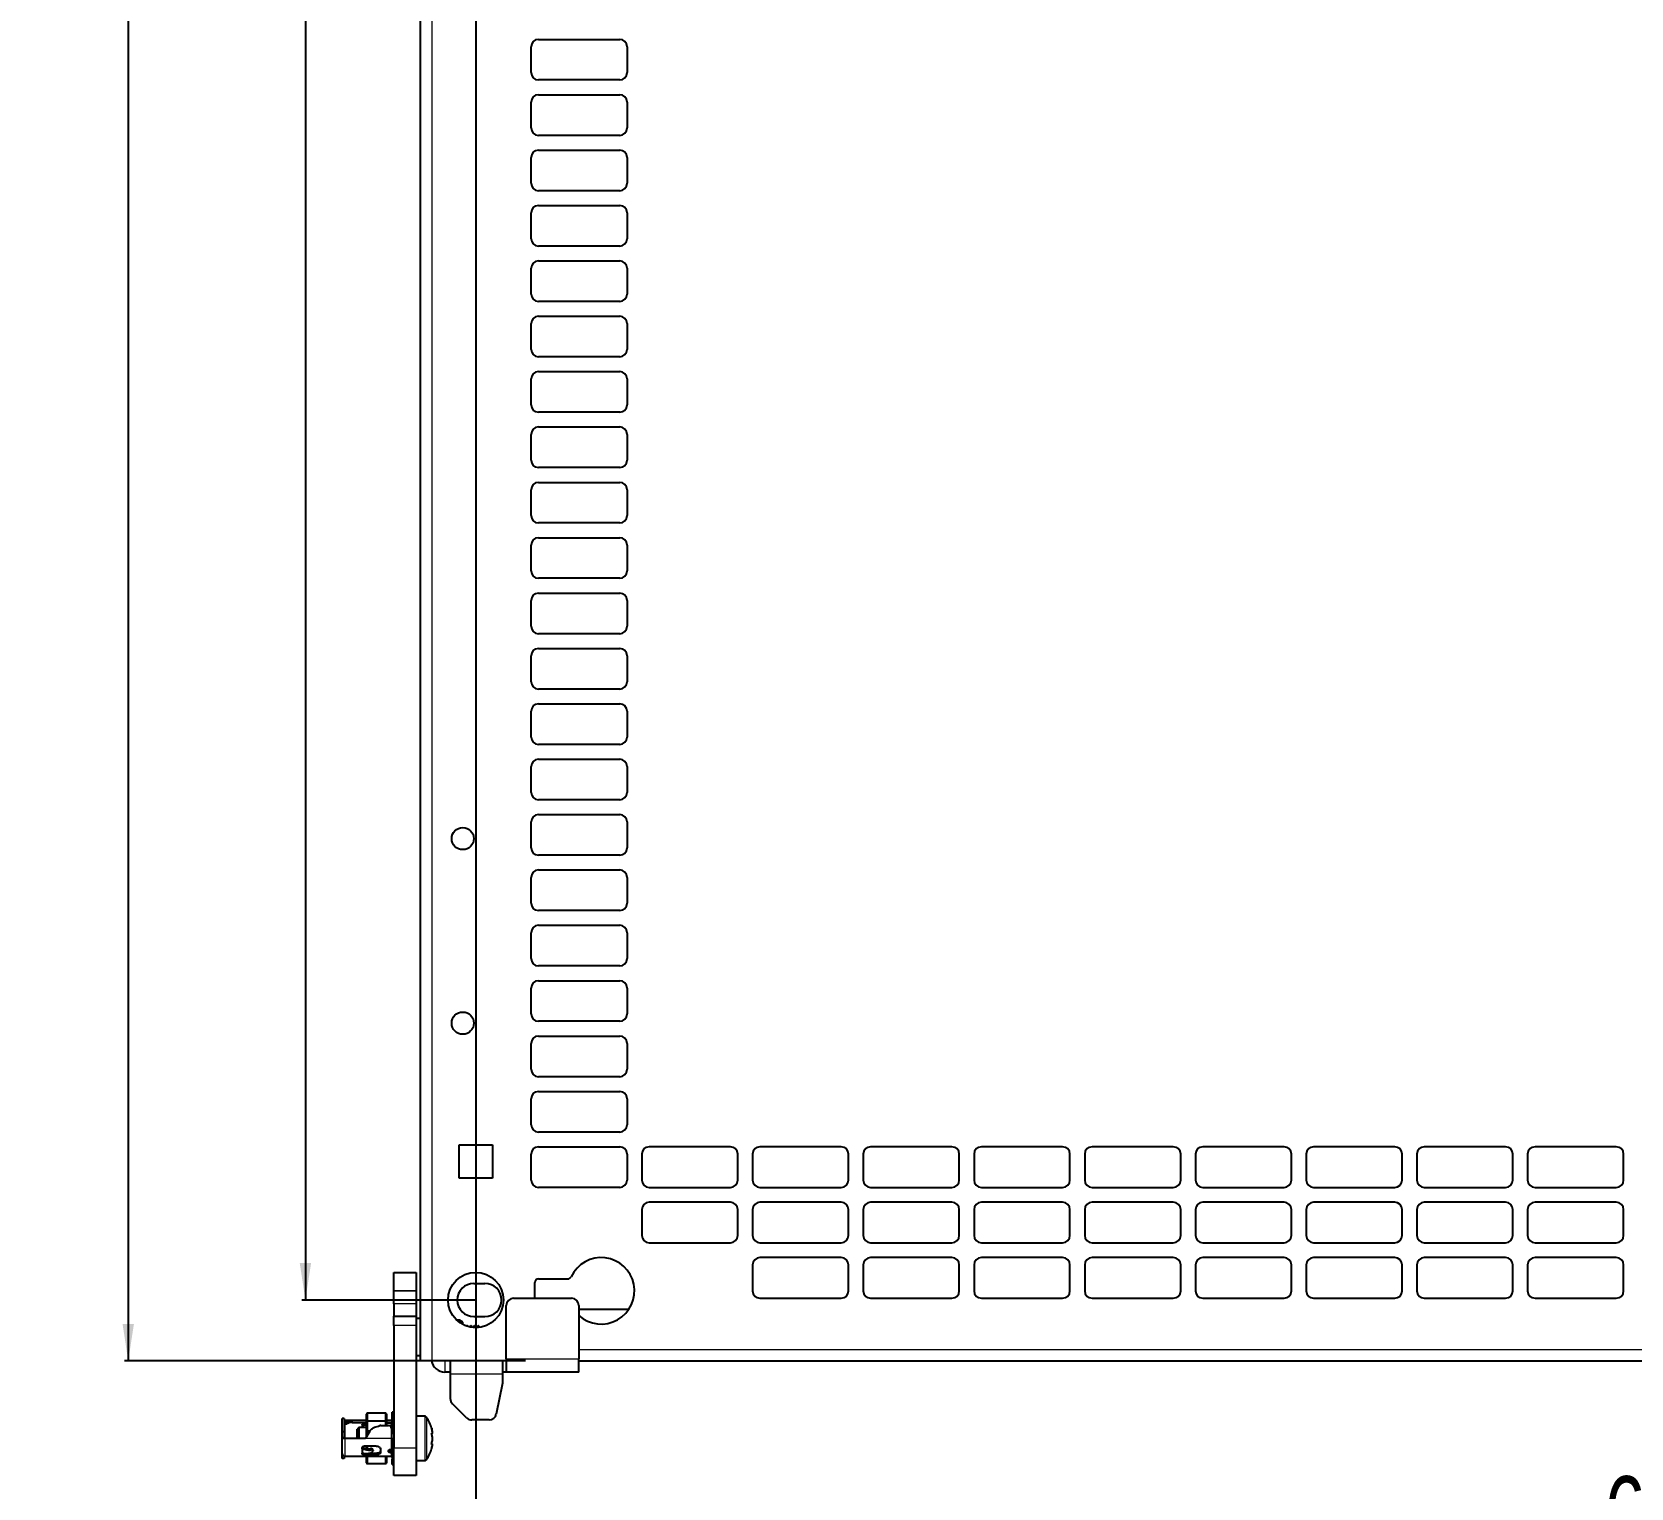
# Model space of a CAD drawing. Header units: millimetres. Extents: x -815 to 1037, y -273 to 1990.
# Drawn here: x -815.3 to -382.1, y -70.6 to 323.8 of the extents above; entities that cross this region are included whole.
import ezdxf

# ---------------------------------------------------------------- set-up
doc = ezdxf.new("R2010")
doc.units = ezdxf.units.MM
doc.layers.add('FORMAT', color=7, linetype='Continuous')
doc.styles.add('SLDTEXTSTYLE0', font='TXT', dxfattribs={"width": 0.75})
doc.dimstyles.new('SLDDIMSTYLE0', dxfattribs={"dimtxt": 20, "dimasz": 10, "dimexe": 0, "dimexo": 0.0625, "dimgap": 5, "dimtad": 2, "dimdec": 1, "dimrnd": 1e-09, "dimzin": 12, "dimdsep": 46, "dimtxsty": 'SLDTEXTSTYLE0', "dimsah": 1, "dimcen": 0.09, "dimadec": 0, "dimazin": 3, "dimtfac": 1, "dimtofl": 0, "dimtmove": 0, "dimatfit": 3, "dimfxl": 0, "dimfrac": 2, "dimtolj": 1, "dimtzin": 12, "dimarcsym": 0})

# ---------------------------------------------------------------- blocks, each defined once
blk = doc.blocks.new('_D')
at = {"layer": 'FORMAT'}
for p, q in [((-681.6, 1846.84), (-790.24, 1846.84)), ((-789.24, 1846.84), (-789.24, -36.18)), ((-681.6, -36.18), (-790.24, -36.18))]:
    blk.add_line(p, q, dxfattribs=at)
for points in [[(-789.24, 1846.84), (-790.77, 1836.84), (-787.7, 1836.84)], [(-789.24, -36.18), (-787.7, -26.18), (-790.77, -26.18)]]:
    blk.add_solid(points, dxfattribs=at)
at = {"layer": 'FORMAT', "insert": (-815.02, 875.77), "char_height": 20, "attachment_point": 1, "rotation": 90, "style": 'SLDTEXTSTYLE0'}
blk.add_mtext('1883', dxfattribs=at)
blk = doc.blocks.new('_D_4')
at = {"layer": 'FORMAT'}
for p, q in [((-695.09, 905.32), (-695.09, -94.17)), ((-39.09, 905.32), (-39.09, -94.17)), ((-695.09, -93.17), (-39.09, -93.17))]:
    blk.add_line(p, q, dxfattribs=at)
for points in [[(-695.09, -93.17), (-685.09, -94.71), (-685.09, -91.64)], [(-39.09, -93.17), (-49.09, -91.64), (-49.09, -94.71)]]:
    blk.add_solid(points, dxfattribs=at)
at = {"layer": 'FORMAT', "insert": (-389.25, -67.39), "char_height": 20, "attachment_point": 1, "style": 'SLDTEXTSTYLE0'}
blk.add_mtext('656', dxfattribs=at)
blk = doc.blocks.new('_D_5')
at = {"layer": 'FORMAT'}
for p, q in [((-695.1, 1830.33), (-742.24, 1830.33)), ((-741.24, 1830.33), (-741.24, -19.67)), ((-695.1, -19.67), (-742.24, -19.67))]:
    blk.add_line(p, q, dxfattribs=at)
for points in [[(-741.24, 1830.33), (-742.77, 1820.33), (-739.7, 1820.33)], [(-741.24, -19.67), (-739.7, -9.67), (-742.77, -9.67)]]:
    blk.add_solid(points, dxfattribs=at)
at = {"layer": 'FORMAT', "insert": (-767.02, 875.77), "char_height": 20, "attachment_point": 1, "rotation": 90, "style": 'SLDTEXTSTYLE0'}
blk.add_mtext('1850', dxfattribs=at)

msp = doc.modelspace()

# ---------------------------------------------------------------- linework, layer by layer
at = {"color": 7, "linetype": 'Continuous', "lineweight": 25}
for p, q in [((-710.09, -36.17), (-710.09, 1846.83)), ((-678.09, 321.83), (-656.09, 321.83)), ((-680.09, 312.83), (-680.09, 319.83)), ((-654.09, 319.83), (-654.09, 312.83)), ((-656.09, 310.83), (-678.09, 310.83)), ((-680.09, 297.83), (-680.09, 304.83)), ((-678.09, 306.83), (-656.09, 306.83)), ((-654.09, 304.83), (-654.09, 297.83)), ((-656.09, 295.83), (-678.09, 295.83)), ((-678.09, 291.83), (-656.09, 291.83)), ((-680.09, 282.83), (-680.09, 289.83)), ((-654.09, 289.83), (-654.09, 282.83)), ((-656.09, 280.83), (-678.09, 280.83)), ((-680.09, 267.83), (-680.09, 274.83)), ((-678.09, 276.83), (-656.09, 276.83)), ((-654.09, 274.83), (-654.09, 267.83)), ((-656.09, 265.83), (-678.09, 265.83)), ((-678.09, 261.83), (-656.09, 261.83)), ((-680.09, 252.83), (-680.09, 259.83)), ((-654.09, 259.83), (-654.09, 252.83)), ((-656.09, 250.83), (-678.09, 250.83)), ((-680.09, 237.83), (-680.09, 244.83)), ((-678.09, 246.83), (-656.09, 246.83)), ((-654.09, 244.83), (-654.09, 237.83)), ((-656.09, 235.83), (-678.09, 235.83)), ((-680.09, 222.83), (-680.09, 229.83)), ((-678.09, 231.83), (-656.09, 231.83)), ((-654.09, 229.83), (-654.09, 222.83)), ((-656.09, 220.83), (-678.09, 220.83)), ((-678.09, 216.83), (-656.09, 216.83)), ((-680.09, 207.83), (-680.09, 214.83)), ((-654.09, 214.83), (-654.09, 207.83)), ((-656.09, 205.83), (-678.09, 205.83)), ((-680.09, 192.83), (-680.09, 199.83)), ((-678.09, 201.83), (-656.09, 201.83)), ((-654.09, 199.83), (-654.09, 192.83)), ((-656.09, 190.83), (-678.09, 190.83)), ((-678.09, 186.83), (-656.09, 186.83)), ((-680.09, 177.83), (-680.09, 184.83)), ((-654.09, 184.83), (-654.09, 177.83)), ((-656.09, 175.83), (-678.09, 175.83)), ((-680.09, 162.83), (-680.09, 169.83)), ((-678.09, 171.83), (-656.09, 171.83)), ((-654.09, 169.83), (-654.09, 162.83)), ((-656.09, 160.83), (-678.09, 160.83)), ((-678.09, 156.83), (-656.09, 156.83)), ((-680.09, 147.83), (-680.09, 154.83)), ((-654.09, 154.83), (-654.09, 147.83)), ((-656.09, 145.83), (-678.09, 145.83)), ((-680.09, 132.83), (-680.09, 139.83)), ((-678.09, 141.83), (-656.09, 141.83)), ((-654.09, 139.83), (-654.09, 132.83)), ((-656.09, 130.83), (-678.09, 130.83)), ((-678.09, 126.83), (-656.09, 126.83)), ((-680.09, 117.83), (-680.09, 124.83)), ((-654.09, 124.83), (-654.09, 117.83)), ((-656.09, 115.83), (-678.09, 115.83)), ((-680.09, 102.83), (-680.09, 109.83)), ((-678.09, 111.83), (-656.09, 111.83)), ((-654.09, 109.83), (-654.09, 102.83)), ((-656.09, 100.83), (-678.09, 100.83)), ((-678.09, 96.83), (-656.09, 96.83)), ((-680.09, 87.83), (-680.09, 94.83)), ((-654.09, 94.83), (-654.09, 87.83)), ((-656.09, 85.83), (-678.09, 85.83)), ((-680.09, 72.83), (-680.09, 79.83)), ((-678.09, 81.83), (-656.09, 81.83)), ((-654.09, 79.83), (-654.09, 72.83)), ((-656.09, 70.83), (-678.09, 70.83)), ((-678.09, 66.83), (-656.09, 66.83)), ((-680.09, 57.83), (-680.09, 64.83)), ((-654.09, 64.83), (-654.09, 57.83)), ((-656.09, 55.83), (-678.09, 55.83)), ((-680.09, 42.83), (-680.09, 49.83)), ((-678.09, 51.83), (-656.09, 51.83)), ((-654.09, 49.83), (-654.09, 42.83)), ((-656.09, 40.83), (-678.09, 40.83)), ((-680.09, 27.83), (-680.09, 34.83)), ((-678.09, 36.83), (-656.09, 36.83)), ((-654.09, 34.83), (-654.09, 27.83)), ((-699.59, 22.33), (-690.59, 22.33)), ((-699.59, 13.33), (-699.59, 22.33)), ((-690.59, 22.33), (-690.59, 13.33)), ((-656.09, 25.83), (-678.09, 25.83)), ((-678.09, 21.83), (-656.09, 21.83)), ((-626.09, 21.83), (-648.09, 21.83)), ((-596.09, 21.83), (-618.09, 21.83)), ((-566.09, 21.83), (-588.09, 21.83)), ((-536.09, 21.83), (-558.09, 21.83)), ((-506.09, 21.83), (-528.09, 21.83)), ((-476.09, 21.83), (-498.09, 21.83)), ((-446.09, 21.83), (-468.09, 21.83)), ((-416.09, 21.83), (-438.09, 21.83)), ((-386.09, 21.83), (-408.09, 21.83)), ((-680.09, 12.83), (-680.09, 19.83)), ((-654.09, 19.83), (-654.09, 12.83)), ((-650.09, 19.83), (-650.09, 12.83)), ((-624.09, 12.83), (-624.09, 19.83)), ((-620.09, 19.83), (-620.09, 12.83)), ((-594.09, 12.83), (-594.09, 19.83)), ((-590.09, 19.83), (-590.09, 12.83)), ((-564.09, 12.83), (-564.09, 19.83)), ((-560.09, 19.83), (-560.09, 12.83)), ((-534.09, 12.83), (-534.09, 19.83)), ((-530.09, 19.83), (-530.09, 12.83)), ((-504.09, 12.83), (-504.09, 19.83)), ((-500.09, 19.83), (-500.09, 12.83)), ((-474.09, 12.83), (-474.09, 19.83)), ((-470.09, 19.83), (-470.09, 12.83)), ((-444.09, 12.83), (-444.09, 19.83)), ((-440.09, 19.83), (-440.09, 12.83)), ((-414.09, 12.83), (-414.09, 19.83)), ((-410.09, 19.83), (-410.09, 12.83)), ((-384.09, 12.83), (-384.09, 19.83)), ((-690.59, 13.33), (-699.59, 13.33)), ((-656.09, 10.83), (-678.09, 10.83)), ((-648.09, 10.83), (-626.09, 10.83)), ((-618.09, 10.83), (-596.09, 10.83)), ((-588.09, 10.83), (-566.09, 10.83)), ((-558.09, 10.83), (-536.09, 10.83)), ((-528.09, 10.83), (-506.09, 10.83)), ((-498.09, 10.83), (-476.09, 10.83)), ((-468.09, 10.83), (-446.09, 10.83)), ((-438.09, 10.83), (-416.09, 10.83)), ((-408.09, 10.83), (-386.09, 10.83)), ((-650.09, 4.83), (-650.09, -2.17)), ((-626.09, 6.83), (-648.09, 6.83)), ((-624.09, -2.17), (-624.09, 4.83)), ((-620.09, 4.83), (-620.09, -2.17)), ((-596.09, 6.83), (-618.09, 6.83)), ((-594.09, -2.17), (-594.09, 4.83)), ((-590.09, 4.83), (-590.09, -2.17)), ((-566.09, 6.83), (-588.09, 6.83)), ((-564.09, -2.17), (-564.09, 4.83)), ((-560.09, 4.83), (-560.09, -2.17)), ((-536.09, 6.83), (-558.09, 6.83)), ((-534.09, -2.17), (-534.09, 4.83)), ((-530.09, 4.83), (-530.09, -2.17)), ((-506.09, 6.83), (-528.09, 6.83)), ((-504.09, -2.17), (-504.09, 4.83)), ((-500.09, 4.83), (-500.09, -2.17)), ((-476.09, 6.83), (-498.09, 6.83)), ((-474.09, -2.17), (-474.09, 4.83)), ((-470.09, 4.83), (-470.09, -2.17)), ((-446.09, 6.83), (-468.09, 6.83)), ((-444.09, -2.17), (-444.09, 4.83)), ((-440.09, 4.83), (-440.09, -2.17)), ((-416.09, 6.83), (-438.09, 6.83)), ((-414.09, -2.17), (-414.09, 4.83)), ((-410.09, 4.83), (-410.09, -2.17)), ((-386.09, 6.83), (-408.09, 6.83)), ((-384.09, -2.17), (-384.09, 4.83)), ((-648.09, -4.17), (-626.09, -4.17)), ((-618.09, -4.17), (-596.09, -4.17)), ((-588.09, -4.17), (-566.09, -4.17)), ((-558.09, -4.17), (-536.09, -4.17)), ((-528.09, -4.17), (-506.09, -4.17)), ((-498.09, -4.17), (-476.09, -4.17)), ((-468.09, -4.17), (-446.09, -4.17)), ((-438.09, -4.17), (-416.09, -4.17)), ((-408.09, -4.17), (-386.09, -4.17)), ((-596.09, -8.17), (-618.09, -8.17)), ((-566.09, -8.17), (-588.09, -8.17)), ((-536.09, -8.17), (-558.09, -8.17)), ((-506.09, -8.17), (-528.09, -8.17)), ((-476.09, -8.17), (-498.09, -8.17)), ((-446.09, -8.17), (-468.09, -8.17)), ((-416.09, -8.17), (-438.09, -8.17)), ((-386.09, -8.17), (-408.09, -8.17)), ((-717.24, -12.17), (-711.24, -12.17)), ((-717.24, -17.17), (-717.24, -12.17)), ((-711.24, -12.17), (-711.24, -17.17)), ((-620.09, -10.17), (-620.09, -17.17)), ((-594.09, -17.17), (-594.09, -10.17)), ((-590.09, -10.17), (-590.09, -17.17)), ((-564.09, -17.17), (-564.09, -10.17)), ((-560.09, -10.17), (-560.09, -17.17)), ((-534.09, -17.17), (-534.09, -10.17)), ((-530.09, -10.17), (-530.09, -17.17)), ((-504.09, -17.17), (-504.09, -10.17)), ((-500.09, -10.17), (-500.09, -17.17)), ((-474.09, -17.17), (-474.09, -10.17)), ((-470.09, -10.17), (-470.09, -17.17)), ((-444.09, -17.17), (-444.09, -10.17)), ((-440.09, -10.17), (-440.09, -17.17)), ((-414.09, -17.17), (-414.09, -10.17)), ((-410.09, -10.17), (-410.09, -17.17)), ((-384.09, -17.17), (-384.09, -10.17)), ((-717.24, -17.17), (-717.24, -17.18)), ((-717.24, -20.71), (-717.24, -17.18)), ((-711.24, -17.17), (-711.24, -17.18)), ((-711.24, -17.18), (-711.24, -20.71)), ((-695.59, -15.17), (-692.59, -15.17)), ((-679.09, -19.17), (-679.09, -14.93)), ((-678.09, -13.93), (-670.14, -13.93)), ((-717.24, -20.71), (-717.24, -24.06)), ((-711.24, -20.71), (-711.24, -24.06)), ((-686.84, -35.57), (-686.84, -21.17)), ((-684.84, -19.17), (-669.14, -19.17)), ((-667.14, -21.17), (-667.14, -35.57)), ((-618.09, -19.17), (-596.09, -19.17)), ((-588.09, -19.17), (-566.09, -19.17)), ((-558.09, -19.17), (-536.09, -19.17)), ((-528.09, -19.17), (-506.09, -19.17)), ((-498.09, -19.17), (-476.09, -19.17)), ((-468.09, -19.17), (-446.09, -19.17)), ((-438.09, -19.17), (-416.09, -19.17)), ((-408.09, -19.17), (-386.09, -19.17)), ((-717.24, -24.06), (-711.24, -24.06)), ((-717.24, -26.56), (-717.24, -24.06)), ((-711.24, -24.06), (-711.24, -26.56)), ((-710.09, -24.67), (-711.24, -24.67)), ((-699.45, -25.17), (-700.19, -25.17)), ((-698.59, -25.67), (-699.45, -25.17)), ((-699.45, -25.77), (-699.45, -25.17)), ((-698.59, -26.31), (-698.59, -25.67)), ((-695.59, -24.17), (-692.59, -24.17)), ((-667.14, -22.18), (-653.6, -22.18)), ((-717.24, -26.56), (-717.24, -59.67)), ((-711.24, -26.56), (-711.24, -59.67)), ((-697.46, -26.67), (-697.52, -26.77)), ((-697.32, -26.67), (-697.46, -26.67)), ((-697.46, -26.79), (-697.46, -26.67)), ((-697.17, -26.88), (-697.32, -26.67)), ((-697.32, -26.83), (-697.32, -26.67)), ((-696.46, -26.67), (-696.69, -27)), ((-696.32, -26.67), (-696.46, -26.67)), ((-696.46, -27.05), (-696.46, -26.67)), ((-696.01, -27.12), (-696.32, -26.67)), ((-696.32, -27.07), (-696.32, -26.67)), ((-695.46, -26.67), (-695.78, -27.14)), ((-695.32, -26.67), (-695.46, -26.67)), ((-695.46, -27.17), (-695.46, -26.67)), ((-694.97, -27.17), (-695.32, -26.67)), ((-695.32, -27.17), (-695.32, -26.67)), ((-694.46, -26.67), (-694.8, -27.17)), ((-694.34, -26.67), (-694.46, -26.67)), ((-694.46, -27.15), (-694.46, -26.67)), ((-694.09, -26.92), (-694.34, -26.67)), ((-694.34, -27.14), (-694.34, -26.67)), ((-694.09, -27.11), (-694.09, -26.92)), ((-711.24, -34.67), (-710.09, -34.67)), ((-706.99, -36.17), (-710.09, -36.17)), ((-701.99, -36.17), (-706.99, -36.17)), ((-701.99, -36.17), (-701.99, -39.77)), ((-687.84, -36.17), (-701.99, -36.17)), ((-687.84, -36.17), (-687.84, -39.77)), ((-686.84, -36.17), (-687.84, -36.17)), ((-686.84, -35.57), (-686.84, -39.17)), ((-667.14, -39.17), (-667.14, -35.57)), ((-667.14, -36.18), (-66.54, -36.18)), ((-701.99, -39.17), (-703.49, -39.17)), ((-701.99, -39.77), (-701.99, -46.35)), ((-687.84, -42.17), (-689.51, -50.57)), ((-686.84, -39.17), (-687.84, -39.17)), ((-687.84, -39.77), (-687.84, -42.17)), ((-667.14, -39.17), (-686.84, -39.17)), ((-730.74, -51.74), (-731.24, -51.74)), ((-731.24, -55.35), (-731.24, -51.74)), ((-730.74, -51.74), (-730.74, -55.35)), ((-724.52, -50.33), (-724.64, -50.56)), ((-724.64, -52.51), (-724.64, -50.56)), ((-724.52, -50.33), (-724.52, -52.48)), ((-719.44, -50.33), (-724.52, -50.33)), ((-719.44, -52.48), (-719.44, -50.33)), ((-719.24, -50.46), (-719.44, -50.33)), ((-719.24, -50.46), (-719.24, -52.5)), ((-717.24, -50.07), (-717.74, -50.07)), ((-717.74, -55.34), (-717.74, -50.07)), ((-708.91, -51.17), (-711.24, -51.17)), ((-697.57, -51.59), (-701.4, -47.76)), ((-730.74, -55.35), (-731.24, -55.35)), ((-731.24, -57.04), (-731.24, -55.35)), ((-730.74, -55.35), (-730.74, -57.04)), ((-728.54, -52.32), (-730.54, -52.32)), ((-730.04, -52.78), (-730.54, -52.78)), ((-730.54, -52.78), (-730.54, -53.23)), ((-730.54, -53.23), (-730.04, -53.23)), ((-730.04, -53.23), (-730.04, -52.78)), ((-728.54, -52.82), (-728.54, -52.32)), ((-724.64, -52.32), (-728.54, -52.32)), ((-728.54, -52.82), (-724.64, -52.82)), ((-726.74, -54.17), (-727.24, -54.67)), ((-727.24, -57.17), (-727.24, -54.67)), ((-724.64, -54.17), (-726.74, -54.17)), ((-726.74, -54.17), (-726.74, -57.17)), ((-725.84, -53.47), (-725.84, -53.63)), ((-725.84, -53.63), (-724.64, -53.51)), ((-725.84, -53.63), (-725.84, -54.17)), ((-725.34, -53.23), (-724.64, -53.23)), ((-723.78, -55.17), (-724.94, -57.17)), ((-724.52, -52.48), (-724.64, -52.51)), ((-724.64, -55.17), (-724.64, -52.51)), ((-724.52, -55.18), (-724.64, -55.17)), ((-724.64, -56.65), (-724.64, -55.17)), ((-724.52, -52.48), (-724.52, -55.18)), ((-719.44, -52.48), (-724.52, -52.48)), ((-723.78, -55.18), (-724.52, -55.18)), ((-724.52, -55.18), (-724.52, -56.45)), ((-720.84, -53.67), (-718.69, -53.67)), ((-719.44, -53.67), (-719.44, -52.48)), ((-719.24, -52.5), (-719.44, -52.48)), ((-717.94, -52.32), (-719.24, -52.32)), ((-719.24, -52.5), (-719.24, -53.67)), ((-719.24, -52.82), (-717.94, -52.82)), ((-718.04, -53.02), (-719.24, -53.02)), ((-718.04, -53.02), (-718.04, -54.05)), ((-718.04, -53.72), (-717.94, -53.72)), ((-717.74, -54.17), (-717.98, -54.17)), ((-717.94, -54.42), (-717.94, -57.17)), ((-717.74, -55.73), (-717.94, -55.72)), ((-717.74, -55.34), (-717.24, -55.34)), ((-717.74, -55.87), (-717.74, -55.34)), ((-717.24, -55.87), (-717.74, -55.87)), ((-706.84, -55.32), (-706.82, -55.32)), ((-691.48, -52.17), (-696.16, -52.17)), ((-730.74, -57.04), (-731.24, -57.04)), ((-731.24, -57.17), (-731.24, -57.04)), ((-730.54, -57.17), (-731.24, -57.17)), ((-731.24, -61.32), (-731.24, -57.17)), ((-730.74, -57.04), (-730.74, -57.17)), ((-724.94, -57.17), (-730.54, -57.17)), ((-725.84, -59.99), (-725.84, -59.67)), ((-725.84, -59.99), (-725.84, -61.12)), ((-722.04, -59.22), (-725.34, -59.22)), ((-724.64, -59.95), (-724.64, -59.22)), ((-724.52, -59.22), (-724.52, -60)), ((-722.95, -60.23), (-723.19, -59.94)), ((-722.91, -60.37), (-722.91, -60.4)), ((-720.84, -60.93), (-720.84, -60.25)), ((-718.74, -60.66), (-718.74, -60.54)), ((-718.19, -60.13), (-717.94, -60.13)), ((-718.19, -60.63), (-717.94, -60.63)), ((-718.04, -60.13), (-718.04, -60.63)), ((-718.04, -60.17), (-717.78, -60.17)), ((-717.74, -57.17), (-717.94, -57.17)), ((-717.74, -57.17), (-717.24, -57.17)), ((-717.74, -61.5), (-717.74, -57.17)), ((-717.24, -67.17), (-717.24, -59.67)), ((-711.24, -59.67), (-711.24, -67.17)), ((-706.88, -58.7), (-707.03, -58.7)), ((-731.24, -62.61), (-731.24, -61.32)), ((-730.74, -62.61), (-731.24, -62.61)), ((-730.74, -61.99), (-730.74, -62.61)), ((-728.54, -62.02), (-730.54, -62.02)), ((-717.94, -62.02), (-728.54, -62.02)), ((-725.84, -61.33), (-725.84, -61.12)), ((-722.04, -61.57), (-725.34, -61.57)), ((-724.64, -63.79), (-724.64, -62.02)), ((-724.64, -63.79), (-724.52, -64.02)), ((-724.52, -62.02), (-724.52, -64.02)), ((-719.44, -64.02), (-724.52, -64.02)), ((-723.76, -61.12), (-722.04, -61.12)), ((-719.44, -64.02), (-719.44, -62.02)), ((-719.44, -64.02), (-719.24, -63.89)), ((-719.24, -62.02), (-719.24, -63.89)), ((-718.19, -61.02), (-717.94, -61.02)), ((-717.24, -61.5), (-717.74, -61.5)), ((-717.74, -61.5), (-717.74, -62.81)), ((-717.74, -64.27), (-717.74, -62.81)), ((-717.24, -62.81), (-717.74, -62.81)), ((-717.74, -64.27), (-717.24, -64.27)), ((-711.24, -63.17), (-708.91, -63.17)), ((-711.24, -67.17), (-717.24, -67.17))]:
    msp.add_line(p, q, dxfattribs=at)
at = {"color": 8, "linetype": 'Continuous', "lineweight": 18}
for p, q in [((-706.99, 1846.83), (-706.99, -36.17)), ((-711.24, -17.17), (-717.24, -17.17)), ((-717.24, -17.18), (-711.24, -17.18)), ((-711.24, -20.71), (-717.24, -20.71)), ((-711.24, -26.56), (-717.24, -26.56)), ((-667.14, -33.08), (-66.54, -33.08)), ((-703.49, -36.17), (-703.49, -39.17)), ((-686.84, -35.57), (-667.14, -35.57)), ((-687.84, -39.77), (-701.99, -39.77)), ((-708.91, -51.17), (-708.91, -57.44)), ((-708.47, -51.4), (-708.47, -57.43)), ((-730.54, -53.23), (-730.54, -57.17)), ((-717.94, -53.72), (-717.94, -52.82)), ((-730.54, -57.17), (-730.54, -62.02)), ((-717.94, -57.17), (-724.94, -57.17)), ((-718.19, -60.63), (-718.19, -61.02)), ((-717.94, -60.13), (-717.94, -57.17)), ((-717.24, -59.67), (-711.24, -59.67)), ((-708.91, -57.44), (-708.91, -63.17)), ((-708.47, -57.43), (-708.47, -62.95)), ((-725.34, -61.12), (-725.34, -61.57)), ((-722.04, -61.57), (-722.04, -61.12)), ((-717.94, -62.02), (-717.94, -61.02))]:
    msp.add_line(p, q, dxfattribs=at)
at = {"color": 7, "linetype": 'Continuous', "lineweight": 25, "flags": 128}
for points in [[(-730.54, -52.32), (-730.67, -52.34), (-730.74, -52.35)], [(-717.74, -52.79), (-717.8, -52.81), (-717.94, -52.82)], [(-717.74, -53.7), (-717.8, -53.71), (-717.94, -53.72)], [(-706.82, -55.27), (-706.93, -54.76), (-707, -54.5)], [(-718.04, -60.3), (-717.99, -60.21), (-717.98, -60.17)], [(-717.74, -60.25), (-717.74, -60.22), (-717.75, -60.2), (-717.77, -60.18), (-717.79, -60.16), (-717.83, -60.15), (-717.86, -60.14), (-717.9, -60.13), (-717.94, -60.13)], [(-717.74, -60.65), (-717.8, -60.64), (-717.94, -60.63)], [(-707.01, -59.87), (-706.94, -59.61), (-706.82, -59.09)]]:
    msp.add_lwpolyline(points, dxfattribs=at)
at = {"color": 7, "linetype": 'Continuous', "lineweight": 25}
for centre, radius in [((-698.59, 105.33), 3), ((-698.59, 55.33), 3), ((-695.09, -19.67), 7.5)]:
    msp.add_circle(centre, radius, dxfattribs=at)
for centre, radius, start, end in [((-678.09, 319.83), 2, 90, 180), ((-656.09, 319.83), 2, 0, 90), ((-678.09, 312.83), 2, 180, 270), ((-656.09, 312.83), 2, 270, 0), ((-678.09, 304.83), 2, 90, 180), ((-656.09, 304.83), 2, 0, 90), ((-678.09, 297.83), 2, 180, 270), ((-656.09, 297.83), 2, 270, 0), ((-678.09, 289.83), 2, 90, 180), ((-656.09, 289.83), 2, 0, 90), ((-678.09, 282.83), 2, 180, 270), ((-656.09, 282.83), 2, 270, 0), ((-678.09, 274.83), 2, 90, 180), ((-656.09, 274.83), 2, 0, 90), ((-678.09, 267.83), 2, 180, 270), ((-656.09, 267.83), 2, 270, 0), ((-678.09, 259.83), 2, 90, 180), ((-656.09, 259.83), 2, 0, 90), ((-678.09, 252.83), 2, 180, 270), ((-656.09, 252.83), 2, 270, 0), ((-678.09, 244.83), 2, 90, 180), ((-656.09, 244.83), 2, 0, 90), ((-678.09, 237.83), 2, 180, 270), ((-656.09, 237.83), 2, 270, 0), ((-678.09, 229.83), 2, 90, 180), ((-656.09, 229.83), 2, 0, 90), ((-678.09, 222.83), 2, 180, 270), ((-656.09, 222.83), 2, 270, 0), ((-678.09, 214.83), 2, 90, 180), ((-656.09, 214.83), 2, 0, 90), ((-678.09, 207.83), 2, 180, 270), ((-656.09, 207.83), 2, 270, 0), ((-678.09, 199.83), 2, 90, 180), ((-656.09, 199.83), 2, 0, 90), ((-678.09, 192.83), 2, 180, 270), ((-656.09, 192.83), 2, 270, 0), ((-678.09, 184.83), 2, 90, 180), ((-656.09, 184.83), 2, 0, 90), ((-678.09, 177.83), 2, 180, 270), ((-656.09, 177.83), 2, 270, 0), ((-678.09, 169.83), 2, 90, 180), ((-656.09, 169.83), 2, 0, 90), ((-678.09, 162.83), 2, 180, 270), ((-656.09, 162.83), 2, 270, 0), ((-678.09, 154.83), 2, 90, 180), ((-656.09, 154.83), 2, 0, 90), ((-678.09, 147.83), 2, 180, 270), ((-656.09, 147.83), 2, 270, 0), ((-678.09, 139.83), 2, 90, 180), ((-656.09, 139.83), 2, 0, 90), ((-678.09, 132.83), 2, 180, 270), ((-656.09, 132.83), 2, 270, 0), ((-678.09, 124.83), 2, 90, 180), ((-656.09, 124.83), 2, 0, 90), ((-678.09, 117.83), 2, 180, 270), ((-656.09, 117.83), 2, 270, 0), ((-678.09, 109.83), 2, 90, 180), ((-656.09, 109.83), 2, 0, 90), ((-678.09, 102.83), 2, 180, 270), ((-656.09, 102.83), 2, 270, 0), ((-678.09, 94.83), 2, 90, 180), ((-656.09, 94.83), 2, 0, 90), ((-678.09, 87.83), 2, 180, 270), ((-656.09, 87.83), 2, 270, 0), ((-678.09, 79.83), 2, 90, 180), ((-656.09, 79.83), 2, 0, 90), ((-678.09, 72.83), 2, 180, 270), ((-656.09, 72.83), 2, 270, 0), ((-678.09, 64.83), 2, 90, 180), ((-656.09, 64.83), 2, 0, 90), ((-678.09, 57.83), 2, 180, 270), ((-656.09, 57.83), 2, 270, 0), ((-678.09, 49.83), 2, 90, 180), ((-656.09, 49.83), 2, 0, 90), ((-678.09, 42.83), 2, 180, 270), ((-656.09, 42.83), 2, 270, 0), ((-678.09, 34.83), 2, 90, 180), ((-656.09, 34.83), 2, 0, 90), ((-678.09, 27.83), 2, 180, 270), ((-656.09, 27.83), 2, 270, 0), ((-678.09, 19.83), 2, 90, 180), ((-656.09, 19.83), 2, 0, 90), ((-648.09, 19.83), 2, 90, 180), ((-626.09, 19.83), 2, 0, 90), ((-618.09, 19.83), 2, 90, 180), ((-596.09, 19.83), 2, 0, 90), ((-588.09, 19.83), 2, 90, 180), ((-566.09, 19.83), 2, 0, 90), ((-558.09, 19.83), 2, 90, 180), ((-536.09, 19.83), 2, 0, 90), ((-528.09, 19.83), 2, 90, 180), ((-506.09, 19.83), 2, 0, 90), ((-498.09, 19.83), 2, 90, 180), ((-476.09, 19.83), 2, 0, 90), ((-468.09, 19.83), 2, 90, 180), ((-446.09, 19.83), 2, 0, 90), ((-438.09, 19.83), 2, 90, 180), ((-416.09, 19.83), 2, 0, 90), ((-408.09, 19.83), 2, 90, 180), ((-386.09, 19.83), 2, 0, 90), ((-678.09, 12.83), 2, 180, 270), ((-656.09, 12.83), 2, 270, 0), ((-648.09, 12.83), 2, 180, 270), ((-626.09, 12.83), 2, 270, 0), ((-618.09, 12.83), 2, 180, 270), ((-596.09, 12.83), 2, 270, 0), ((-588.09, 12.83), 2, 180, 270), ((-566.09, 12.83), 2, 270, 0), ((-558.09, 12.83), 2, 180, 270), ((-536.09, 12.83), 2, 270, 0), ((-528.09, 12.83), 2, 180, 270), ((-506.09, 12.83), 2, 270, 0), ((-498.09, 12.83), 2, 180, 270), ((-476.09, 12.83), 2, 270, 0), ((-468.09, 12.83), 2, 180, 270), ((-446.09, 12.83), 2, 270, 0), ((-438.09, 12.83), 2, 180, 270), ((-416.09, 12.83), 2, 270, 0), ((-408.09, 12.83), 2, 180, 270), ((-386.09, 12.83), 2, 270, 0), ((-648.09, 4.83), 2, 90, 180), ((-626.09, 4.83), 2, 0, 90), ((-618.09, 4.83), 2, 90, 180), ((-596.09, 4.83), 2, 0, 90), ((-588.09, 4.83), 2, 90, 180), ((-566.09, 4.83), 2, 0, 90), ((-558.09, 4.83), 2, 90, 180), ((-536.09, 4.83), 2, 0, 90), ((-528.09, 4.83), 2, 90, 180), ((-506.09, 4.83), 2, 0, 90), ((-498.09, 4.83), 2, 90, 180), ((-476.09, 4.83), 2, 0, 90), ((-468.09, 4.83), 2, 90, 180), ((-446.09, 4.83), 2, 0, 90), ((-438.09, 4.83), 2, 90, 180), ((-416.09, 4.83), 2, 0, 90), ((-408.09, 4.83), 2, 90, 180), ((-386.09, 4.83), 2, 0, 90), ((-648.09, -2.17), 2, 180, 270), ((-626.09, -2.17), 2, 270, 0), ((-618.09, -2.17), 2, 180, 270), ((-596.09, -2.17), 2, 270, 0), ((-588.09, -2.17), 2, 180, 270), ((-566.09, -2.17), 2, 270, 0), ((-558.09, -2.17), 2, 180, 270), ((-536.09, -2.17), 2, 270, 0), ((-528.09, -2.17), 2, 180, 270), ((-506.09, -2.17), 2, 270, 0), ((-498.09, -2.17), 2, 180, 270), ((-476.09, -2.17), 2, 270, 0), ((-468.09, -2.17), 2, 180, 270), ((-446.09, -2.17), 2, 270, 0), ((-438.09, -2.17), 2, 180, 270), ((-416.09, -2.17), 2, 270, 0), ((-408.09, -2.17), 2, 180, 270), ((-386.09, -2.17), 2, 270, 0), ((-661.09, -17.18), 9, 227.7612, 154.8493), ((-618.09, -10.17), 2, 90, 180), ((-596.09, -10.17), 2, 0, 90), ((-588.09, -10.17), 2, 90, 180), ((-566.09, -10.17), 2, 0, 90), ((-558.09, -10.17), 2, 90, 180), ((-536.09, -10.17), 2, 0, 90), ((-528.09, -10.17), 2, 90, 180), ((-506.09, -10.17), 2, 0, 90), ((-498.09, -10.17), 2, 90, 180), ((-476.09, -10.17), 2, 0, 90), ((-468.09, -10.17), 2, 90, 180), ((-446.09, -10.17), 2, 0, 90), ((-438.09, -10.17), 2, 90, 180), ((-416.09, -10.17), 2, 0, 90), ((-408.09, -10.17), 2, 90, 180), ((-386.09, -10.17), 2, 0, 90), ((-695.59, -19.67), 4.5, 90, 270), ((-692.59, -19.67), 4.5, 270, 90), ((-678.09, -14.93), 1, 90, 180), ((-670.14, -12.93), 1, 270, 334.8493), ((-618.09, -17.17), 2, 180, 270), ((-596.09, -17.17), 2, 270, 0), ((-588.09, -17.17), 2, 180, 270), ((-566.09, -17.17), 2, 270, 0), ((-558.09, -17.17), 2, 180, 270), ((-536.09, -17.17), 2, 270, 0), ((-528.09, -17.17), 2, 180, 270), ((-506.09, -17.17), 2, 270, 0), ((-498.09, -17.17), 2, 180, 270), ((-476.09, -17.17), 2, 270, 0), ((-468.09, -17.17), 2, 180, 270), ((-446.09, -17.17), 2, 270, 0), ((-438.09, -17.17), 2, 180, 270), ((-416.09, -17.17), 2, 270, 0), ((-408.09, -17.17), 2, 180, 270), ((-386.09, -17.17), 2, 270, 0), ((-684.84, -21.17), 2, 90, 180), ((-669.14, -21.17), 2, 0, 90), ((-703.49, -35.57), 3.6, 189.5941, 270), ((-699.99, -46.35), 2, 180, 225), ((-708.91, -51.71), 0.54, 35.2515, 90), ((-716.64, -57.17), 10, 15.4963, 35.2515), ((-696.16, -50.17), 2, 225, 270), ((-691.48, -50.17), 2, 270, 348.6901), ((-730.54, -53.02), 0.2, 90, 180), ((-720.84, -54.42), 0.75, 90, 105.0484), ((-718.69, -54.42), 0.75, 0, 90), ((-717.94, -52.12), 0.2, 270, 0), ((-717.84, -54.09), 0.0996, 305.5332, 356.0721), ((-716.64, -57.17), 10, 324.7485, 344.3485), ((-730.54, -61.32), 0.7, 180, 270), ((-717.92, -61.2), 0.183, 7.3339, 95.8124), ((-717.94, -62.22), 0.2, 0, 90), ((-708.91, -62.63), 0.54, 270, 324.7485)]:
    msp.add_arc(centre, radius, start, end, dxfattribs=at)
for points, knots in [([(-730.54, -52.32), (-730.54, -52.36), (-730.54, -52.42), (-730.54, -52.67), (-730.54, -52.78)], [0, 0, 0, 0, 0.559866, 1, 1, 1, 1]), ([(-728.54, -52.32), (-728.82, -52.36), (-729.32, -52.42), (-729.82, -52.67), (-730.04, -52.78)], [0, 0, 0, 0, 0.5599109, 1, 1, 1, 1]), ([(-728.54, -52.82), (-728.82, -52.85), (-729.32, -52.89), (-729.82, -53.13), (-730.04, -53.23)], [0, 0, 0, 0, 0.559868, 1, 1, 1, 1]), ([(-725.84, -53.47), (-725.83, -53.44), (-725.82, -53.38), (-725.73, -53.31), (-725.61, -53.26), (-725.47, -53.24), (-725.37, -53.23), (-725.34, -53.23)], [0, 0, 0, 0, 0.214295, 0.42863, 0.64223, 0.856153, 1, 1, 1, 1]), ([(-723.78, -55.17), (-723.61, -54.96), (-723.26, -54.51), (-722.28, -54.04), (-721.52, -53.83), (-721.03, -53.7)], [0, 0, 0, 0, 0.254027, 0.526591, 1, 1, 1, 1]), ([(-717.74, -54.4), (-717.74, -54.41), (-717.74, -54.43), (-717.76, -54.46), (-717.79, -54.49), (-717.87, -54.5), (-717.92, -54.51), (-717.95, -54.51)], [0, 0, 0, 0, 0.187462, 0.362386, 0.517277, 0.750642, 1, 1, 1, 1]), ([(-717.74, -55.46), (-717.74, -55.47), (-717.74, -55.49), (-717.76, -55.51), (-717.79, -55.53), (-717.86, -55.53), (-717.91, -55.52), (-717.94, -55.52)], [0, 0, 0, 0, 0.195302, 0.377541, 0.538909, 0.761383, 1, 1, 1, 1]), ([(-707.04, -59.97), (-707.04, -59.97), (-707.04, -59.97), (-707.03, -59.94), (-706.98, -59.79), (-706.9, -59.47), (-706.83, -59.11), (-706.81, -58.83), (-706.83, -58.68), (-706.9, -58.71), (-706.99, -58.74), (-707.02, -58.74), (-707.03, -58.72), (-707.04, -58.7), (-707.04, -58.68), (-707.03, -58.65), (-707.02, -58.58), (-706.97, -58.35), (-706.87, -57.99), (-706.81, -57.49), (-706.81, -56.99), (-706.87, -56.56), (-706.96, -56.25), (-707.01, -56.03), (-707.03, -55.95), (-707.04, -55.91), (-707.04, -55.88), (-707.03, -55.86), (-707.03, -55.83), (-706.98, -55.79), (-706.9, -55.81), (-706.83, -55.77), (-706.81, -55.63), (-706.83, -55.31), (-706.9, -54.91), (-706.98, -54.58), (-707.02, -54.44), (-707.03, -54.39), (-707.04, -54.38), (-707.04, -54.38), (-707.03, -54.38), (-707.02, -54.42), (-706.99, -54.55), (-706.96, -54.68), (-706.93, -54.78)], [0, 0, 0, 0, 0.0026686, 0.0064218, 0.016822, 0.0633089, 0.1186167, 0.153644, 0.1889574, 0.2659451, 0.2912464, 0.3039247, 0.3102987, 0.3130505, 0.3158307, 0.3182183, 0.322425, 0.3354524, 0.396277, 0.4576384, 0.4936443, 0.5450303, 0.6026058, 0.6170048, 0.6242386, 0.6271493, 0.6300928, 0.6326061, 0.6364059, 0.6472121, 0.6957263, 0.7518968, 0.7864702, 0.8212412, 0.8890013, 0.9224389, 0.9362422, 0.9405744, 0.9433569, 0.9457264, 0.9480899, 0.9522842, 0.9652368, 1, 1, 1, 1]), ([(-706.82, -55.32), (-706.81, -55.32), (-706.81, -55.32), (-706.82, -55.27), (-706.82, -55.27)], [0, 0, 0, 0, 0.963374, 1, 1, 1, 1]), ([(-725.84, -59.67), (-725.83, -59.62), (-725.82, -59.52), (-725.73, -59.39), (-725.61, -59.29), (-725.47, -59.23), (-725.37, -59.23), (-725.34, -59.22)], [0, 0, 0, 0, 0.214373, 0.428779, 0.642592, 0.856666, 1, 1, 1, 1]), ([(-725.84, -59.7), (-725.41, -59.8), (-724.82, -59.93), (-724, -60.05), (-723.71, -59.93), (-723.56, -59.87)], [0, 0, 0, 0, 0.56666, 0.780905, 1, 1, 1, 1]), ([(-725.84, -59.99), (-725.34, -60.1), (-724.67, -60.24), (-723.77, -60.36), (-723.47, -60.23), (-723.31, -60.17)], [0, 0, 0, 0, 0.587693, 0.790818, 1, 1, 1, 1]), ([(-723.56, -59.87), (-723.51, -59.85), (-723.42, -59.83), (-723.3, -59.84), (-723.25, -59.88), (-723.23, -59.89)], [0, 0, 0, 0, 0.3691258, 0.7382556, 1, 1, 1, 1]), ([(-722.91, -60.37), (-722.91, -60.33), (-722.92, -60.25), (-723, -60.18), (-723.11, -60.14), (-723.22, -60.15), (-723.29, -60.17), (-723.31, -60.17)], [0, 0, 0, 0, 0.225883, 0.451767, 0.67765, 0.903524, 1, 1, 1, 1]), ([(-723.31, -60.91), (-723.26, -60.88), (-723.17, -60.83), (-723.04, -60.71), (-722.95, -60.58), (-722.91, -60.47), (-722.91, -60.41), (-722.91, -60.4)], [0, 0, 0, 0, 0.225867, 0.4517344, 0.6775983, 0.9034793, 1, 1, 1, 1]), ([(-723.19, -59.94), (-723.2, -59.92), (-723.21, -59.91), (-723.22, -59.89), (-723.23, -59.89)], [0, 0, 0, 0, 0.872289, 1, 1, 1, 1]), ([(-722.04, -59.22), (-721.9, -59.24), (-721.63, -59.26), (-721.27, -59.45), (-721, -59.71), (-720.86, -59.99), (-720.84, -60.17), (-720.84, -60.25)], [0, 0, 0, 0, 0.213238, 0.42649, 0.63916, 0.849598, 1, 1, 1, 1]), ([(-722.04, -61.12), (-721.9, -61.11), (-721.63, -61.1), (-721.27, -61.01), (-721, -60.86), (-720.86, -60.66), (-720.84, -60.52), (-720.84, -60.46)], [0, 0, 0, 0, 0.2128745, 0.4257668, 0.6379374, 0.8473525, 1, 1, 1, 1]), ([(-718.74, -60.54), (-718.73, -60.5), (-718.72, -60.41), (-718.62, -60.28), (-718.49, -60.19), (-718.33, -60.13), (-718.23, -60.13), (-718.19, -60.13)], [0, 0, 0, 0, 0.214305, 0.42865, 0.642279, 0.856223, 1, 1, 1, 1]), ([(-718.7, -60.4), (-718.67, -60.43), (-718.62, -60.5), (-718.48, -60.58), (-718.33, -60.62), (-718.23, -60.62), (-718.19, -60.63)], [0, 0, 0, 0, 0.252501, 0.531568, 0.811143, 1, 1, 1, 1]), ([(-725.84, -61.12), (-725.34, -61.19), (-724.67, -61.27), (-723.77, -61.16), (-723.47, -60.99), (-723.31, -60.91)], [0, 0, 0, 0, 0.587693, 0.790818, 1, 1, 1, 1]), ([(-725.34, -61.57), (-725.39, -61.57), (-725.5, -61.56), (-725.65, -61.53), (-725.77, -61.47), (-725.83, -61.4), (-725.83, -61.35), (-725.84, -61.33)], [0, 0, 0, 0, 0.214445, 0.428893, 0.643239, 0.857188, 1, 1, 1, 1]), ([(-720.84, -60.93), (-720.85, -61.01), (-720.87, -61.17), (-721.07, -61.36), (-721.37, -61.49), (-721.71, -61.56), (-721.94, -61.57), (-722.04, -61.57)], [0, 0, 0, 0, 0.212833, 0.42585, 0.635542, 0.846587, 1, 1, 1, 1]), ([(-718.19, -61.02), (-718.25, -61.02), (-718.37, -61.01), (-718.54, -60.95), (-718.66, -60.86), (-718.73, -60.76), (-718.73, -60.69), (-718.74, -60.66)], [0, 0, 0, 0, 0.214393, 0.428789, 0.643061, 0.856854, 1, 1, 1, 1])]:
    msp.add_open_spline(points, degree=3, knots=knots, dxfattribs=at)
at = {"color": 8, "linetype": 'Continuous', "lineweight": 18}
msp.add_open_spline([(-723.31, -60.17), (-723.35, -60.12), (-723.42, -60.04), (-723.51, -59.94), (-723.55, -59.88), (-723.56, -59.87)], degree=3, knots=[0, 0, 0, 0, 0.502362, 0.815418, 1, 1, 1, 1], dxfattribs=at)

# ---------------------------------------------------------------- dimensions: what is measured, and where the dimension line sits
at = {"layer": 'FORMAT'}
for base, p1, p2, angle, picture, middle in [((-789.24, -36.18), (-681.59, 1846.84), (-681.59, -36.18), 90, '_D', (-789.24, 905.33)), ((-741.24, -19.67), (-695.09, 1830.33), (-695.09, -19.67), 90, '_D_5', (-741.24, 905.33)), ((-39.09, -93.17), (-695.09, 905.33), (-39.09, 905.33), 0, '_D_4', (-367.09, -93.17))]:
    dim = msp.add_linear_dim(base=base, p1=p1, p2=p2, angle=angle, dimstyle='SLDDIMSTYLE0', dxfattribs=at)
    dim.commit()
    dim.dimension.update_dxf_attribs({"geometry": picture, "text_midpoint": middle, "dimtype": 160})

doc.saveas('drawing.dxf')
